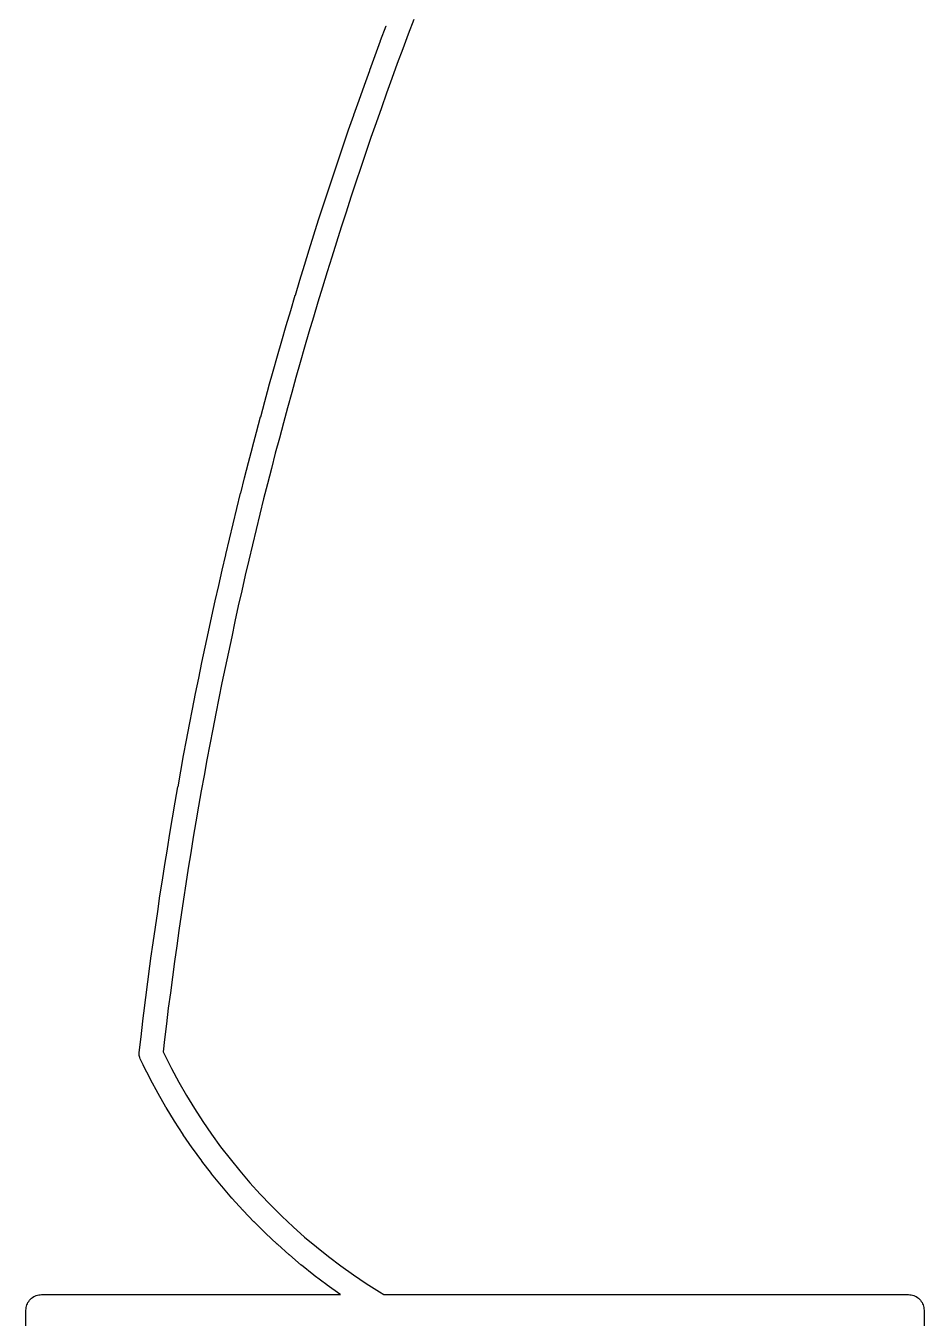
# Model space of a CAD drawing. Extents: x 83 to 195, y -153 to -41.
# Drawn here: x 151.9 to 157.6, y -95.55 to -87.35 of the extents above; entities that cross this region are included whole.
import ezdxf

# ---------------------------------------------------------------- set-up
doc = ezdxf.new("R2010")
doc.units = 0
doc.header["$MEASUREMENT"] = 0
doc.layers.add('BLACK', color=7, linetype='CONTINUOUS')

msp = doc.modelspace()

# ---------------------------------------------------------------- linework, layer by layer
at = {"layer": 'Black'}
for p, q in [((154.152, -87.4419), (154.187, -87.3482)), ((154.187, -87.348), (154.187, -87.3479)), ((154.187, -87.3482), (154.187, -87.348)), ((154.362, -87.3073), (154.327, -87.4004)), ((154.117, -87.536), (154.152, -87.4421)), ((154.152, -87.442), (154.152, -87.4419)), ((154.152, -87.4421), (154.152, -87.442)), ((154.327, -87.4004), (154.293, -87.4942)), ((154.293, -87.4942), (154.258, -87.5878)), ((154.083, -87.6302), (154.117, -87.5363)), ((154.117, -87.5361), (154.117, -87.536)), ((154.117, -87.5363), (154.117, -87.5361)), ((154.258, -87.5878), (154.224, -87.6812)), ((154.049, -87.7246), (154.083, -87.6305)), ((154.083, -87.6304), (154.083, -87.6302)), ((154.083, -87.6305), (154.083, -87.6304)), ((154.224, -87.6812), (154.19, -87.7751)), ((154.016, -87.8191), (154.049, -87.7249)), ((154.049, -87.7247), (154.049, -87.7246)), ((154.049, -87.7249), (154.049, -87.7247)), ((153.982, -87.9137), (154.016, -87.8193)), ((154.016, -87.8192), (154.016, -87.8191)), ((154.016, -87.8193), (154.016, -87.8192)), ((154.19, -87.7751), (154.157, -87.8691)), ((153.949, -88.0084), (153.982, -87.9139)), ((153.982, -87.9138), (153.982, -87.9137)), ((153.982, -87.9139), (153.982, -87.9138)), ((154.157, -87.8691), (154.124, -87.9633)), ((153.917, -88.1033), (153.949, -88.0087)), ((153.949, -88.0085), (153.949, -88.0084)), ((153.949, -88.0087), (153.949, -88.0085)), ((154.124, -87.9633), (154.091, -88.0575)), ((154.091, -88.0575), (154.059, -88.1518)), ((153.885, -88.1982), (153.917, -88.1035)), ((153.917, -88.1034), (153.917, -88.1033)), ((153.917, -88.1035), (153.917, -88.1034)), ((154.059, -88.1518), (154.027, -88.2463)), ((153.853, -88.2933), (153.885, -88.1985)), ((153.885, -88.1984), (153.885, -88.1982)), ((153.885, -88.1985), (153.885, -88.1984)), ((154.027, -88.2463), (153.995, -88.3409)), ((153.821, -88.3885), (153.853, -88.2936)), ((153.853, -88.2934), (153.853, -88.2933)), ((153.853, -88.2936), (153.853, -88.2934)), ((153.995, -88.3409), (153.964, -88.4354)), ((153.79, -88.4838), (153.821, -88.3887)), ((153.821, -88.3886), (153.821, -88.3885)), ((153.821, -88.3887), (153.821, -88.3886)), ((153.759, -88.5792), (153.79, -88.4841)), ((153.79, -88.4839), (153.79, -88.4838)), ((153.79, -88.4841), (153.79, -88.4839)), ((153.964, -88.4354), (153.933, -88.5303)), ((153.729, -88.6748), (153.759, -88.5795)), ((153.759, -88.5794), (153.759, -88.5792)), ((153.759, -88.5795), (153.759, -88.5794)), ((153.933, -88.5303), (153.902, -88.6253)), ((153.902, -88.6253), (153.872, -88.7201)), ((153.699, -88.7704), (153.729, -88.675)), ((153.729, -88.6749), (153.729, -88.6748)), ((153.729, -88.675), (153.729, -88.6749)), ((153.872, -88.7201), (153.842, -88.8153)), ((153.872, -88.7201), (153.872, -88.7201)), ((153.669, -88.8661), (153.699, -88.7707)), ((153.699, -88.7705), (153.699, -88.7704)), ((153.699, -88.7707), (153.699, -88.7705)), ((153.842, -88.8153), (153.812, -88.9104)), ((153.64, -88.962), (153.669, -88.8664)), ((153.669, -88.8663), (153.669, -88.8661)), ((153.669, -88.8664), (153.669, -88.8663)), ((153.812, -88.9104), (153.783, -89.006)), ((153.611, -89.058), (153.64, -88.9623)), ((153.64, -88.9621), (153.64, -88.962)), ((153.64, -88.9623), (153.64, -88.9621)), ((153.582, -89.154), (153.61, -89.0582)), ((153.61, -89.0582), (153.611, -89.0581)), ((153.611, -89.0581), (153.611, -89.058)), ((153.783, -89.006), (153.754, -89.1012)), ((153.553, -89.2502), (153.582, -89.1543)), ((153.582, -89.1542), (153.582, -89.154)), ((153.582, -89.1543), (153.582, -89.1542)), ((153.754, -89.1012), (153.726, -89.1967)), ((153.726, -89.1967), (153.697, -89.2927)), ((153.525, -89.3465), (153.553, -89.2505)), ((153.553, -89.2504), (153.553, -89.2502)), ((153.553, -89.2505), (153.553, -89.2504)), ((153.697, -89.2927), (153.669, -89.3883)), ((153.498, -89.4429), (153.525, -89.3468)), ((153.525, -89.3466), (153.525, -89.3465)), ((153.525, -89.3468), (153.525, -89.3466)), ((153.669, -89.3883), (153.642, -89.484)), ((153.47, -89.5393), (153.498, -89.4431)), ((153.498, -89.443), (153.498, -89.4429)), ((153.498, -89.4431), (153.498, -89.443)), ((153.642, -89.484), (153.615, -89.58)), ((153.443, -89.6359), (153.47, -89.5396)), ((153.47, -89.5395), (153.47, -89.5393)), ((153.47, -89.5396), (153.47, -89.5395)), ((153.417, -89.7326), (153.443, -89.6362)), ((153.443, -89.6361), (153.443, -89.6359)), ((153.443, -89.6362), (153.443, -89.6361)), ((153.615, -89.58), (153.588, -89.676)), ((153.391, -89.8294), (153.417, -89.7329)), ((153.417, -89.7327), (153.417, -89.7326)), ((153.417, -89.7329), (153.417, -89.7327)), ((153.588, -89.676), (153.562, -89.7722)), ((153.562, -89.7722), (153.535, -89.8686)), ((153.365, -89.9262), (153.39, -89.8296)), ((153.39, -89.8296), (153.391, -89.8295)), ((153.391, -89.8295), (153.391, -89.8294)), ((153.535, -89.8686), (153.51, -89.9647)), ((153.339, -90.0232), (153.365, -89.9265)), ((153.365, -89.9264), (153.365, -89.9262)), ((153.365, -89.9265), (153.365, -89.9264)), ((153.51, -89.9647), (153.484, -90.0613)), ((153.314, -90.1202), (153.339, -90.0235)), ((153.339, -90.0233), (153.339, -90.0232)), ((153.339, -90.0235), (153.339, -90.0233)), ((153.484, -90.0613), (153.459, -90.1577)), ((153.289, -90.2174), (153.314, -90.1205)), ((153.314, -90.1204), (153.314, -90.1202)), ((153.314, -90.1205), (153.314, -90.1204)), ((153.265, -90.3146), (153.289, -90.2177)), ((153.289, -90.2175), (153.289, -90.2174)), ((153.289, -90.2177), (153.289, -90.2175)), ((153.459, -90.1577), (153.434, -90.2545)), ((153.434, -90.2545), (153.41, -90.3511)), ((153.24, -90.4119), (153.264, -90.3149)), ((153.264, -90.3148), (153.265, -90.3146)), ((153.264, -90.3149), (153.264, -90.3148)), ((153.41, -90.3511), (153.386, -90.4478)), ((153.217, -90.5094), (153.24, -90.4122)), ((153.24, -90.4121), (153.24, -90.4119)), ((153.24, -90.4122), (153.24, -90.4121)), ((153.386, -90.4478), (153.362, -90.5449)), ((153.386, -90.4478), (153.386, -90.4478)), ((153.193, -90.6068), (153.216, -90.5096)), ((153.216, -90.5096), (153.217, -90.5095)), ((153.217, -90.5095), (153.217, -90.5094)), ((153.362, -90.5449), (153.339, -90.6416)), ((153.17, -90.7044), (153.193, -90.6071)), ((153.193, -90.607), (153.193, -90.6068)), ((153.193, -90.6071), (153.193, -90.607)), ((153.339, -90.6416), (153.316, -90.7389)), ((153.147, -90.8021), (153.17, -90.7047)), ((153.17, -90.7046), (153.17, -90.7044)), ((153.17, -90.7047), (153.17, -90.7046)), ((153.125, -90.8998), (153.147, -90.8024)), ((153.147, -90.8022), (153.147, -90.8021)), ((153.147, -90.8024), (153.147, -90.8022)), ((153.316, -90.7389), (153.293, -90.8358)), ((153.293, -90.8358), (153.271, -90.9332)), ((153.103, -90.9977), (153.125, -90.9001)), ((153.125, -90.9), (153.125, -90.8998)), ((153.125, -90.9001), (153.125, -90.9)), ((153.271, -90.9332), (153.249, -91.0303)), ((153.081, -91.0956), (153.103, -90.9979)), ((153.103, -90.9978), (153.103, -90.9977)), ((153.103, -90.9979), (153.103, -90.9978)), ((153.249, -91.0303), (153.228, -91.128)), ((153.06, -91.1935), (153.081, -91.0958)), ((153.081, -91.0957), (153.081, -91.0956)), ((153.081, -91.0958), (153.081, -91.0957)), ((153.228, -91.128), (153.207, -91.2252)), ((153.039, -91.2916), (153.06, -91.1938)), ((153.06, -91.1937), (153.06, -91.1935)), ((153.06, -91.1938), (153.06, -91.1937)), ((153.018, -91.3897), (153.039, -91.2919)), ((153.039, -91.2917), (153.039, -91.2916)), ((153.039, -91.2919), (153.039, -91.2917)), ((153.207, -91.2252), (153.186, -91.3229)), ((153.186, -91.3229), (153.165, -91.4203)), ((152.998, -91.4879), (153.018, -91.39)), ((153.018, -91.3899), (153.018, -91.3897)), ((153.018, -91.39), (153.018, -91.3899)), ((153.165, -91.4203), (153.145, -91.5182)), ((152.978, -91.5862), (152.998, -91.4882)), ((152.998, -91.4881), (152.998, -91.4879)), ((152.998, -91.4882), (152.998, -91.4881)), ((153.145, -91.5182), (153.125, -91.6157)), ((152.959, -91.6846), (152.978, -91.5865)), ((152.978, -91.5864), (152.978, -91.5862)), ((152.978, -91.5865), (152.978, -91.5864)), ((153.125, -91.6157), (153.106, -91.7135)), ((152.94, -91.783), (152.959, -91.6849)), ((152.959, -91.6847), (152.959, -91.6846)), ((152.959, -91.6849), (152.959, -91.6847)), ((152.921, -91.8815), (152.94, -91.7833)), ((152.94, -91.7832), (152.94, -91.783)), ((152.94, -91.7833), (152.94, -91.7832)), ((153.106, -91.7135), (153.087, -91.8117)), ((153.087, -91.8117), (153.068, -91.9094)), ((152.902, -91.9801), (152.921, -91.8818)), ((152.921, -91.8816), (152.921, -91.8815)), ((152.921, -91.8818), (152.921, -91.8816)), ((153.068, -91.9094), (153.05, -92.0074)), ((152.884, -92.0787), (152.902, -91.9803)), ((152.902, -91.9802), (152.902, -91.9801)), ((152.902, -91.9803), (152.902, -91.9802)), ((153.05, -92.0074), (153.032, -92.1058)), ((152.867, -92.1774), (152.884, -92.079)), ((152.884, -92.0788), (152.884, -92.0787)), ((152.884, -92.079), (152.884, -92.0788)), ((153.032, -92.1058), (153.014, -92.2036)), ((152.849, -92.2761), (152.866, -92.1777)), ((152.866, -92.1777), (152.867, -92.1775)), ((152.867, -92.1775), (152.867, -92.1774)), ((152.832, -92.375), (152.849, -92.2764)), ((152.849, -92.2763), (152.849, -92.2761)), ((152.849, -92.2764), (152.849, -92.2763)), ((153.014, -92.2036), (152.997, -92.3019)), ((152.997, -92.3019), (152.98, -92.4001)), ((152.815, -92.4738), (152.832, -92.3752)), ((152.832, -92.3751), (152.832, -92.375)), ((152.832, -92.3752), (152.832, -92.3751)), ((152.98, -92.4001), (152.963, -92.4985)), ((152.799, -92.5728), (152.815, -92.4741)), ((152.815, -92.474), (152.815, -92.4738)), ((152.815, -92.4741), (152.815, -92.474)), ((152.963, -92.4985), (152.947, -92.5972)), ((152.783, -92.6718), (152.799, -92.5731)), ((152.799, -92.5729), (152.799, -92.5728)), ((152.799, -92.5731), (152.799, -92.5729)), ((152.947, -92.5972), (152.931, -92.6953)), ((152.768, -92.7708), (152.783, -92.6721)), ((152.783, -92.6719), (152.783, -92.6718)), ((152.783, -92.6721), (152.783, -92.6719)), ((152.752, -92.87), (152.768, -92.7711)), ((152.768, -92.771), (152.768, -92.7708)), ((152.768, -92.7711), (152.768, -92.771)), ((152.931, -92.6953), (152.916, -92.7939)), ((152.916, -92.7939), (152.901, -92.8924)), ((152.738, -92.9691), (152.752, -92.8702)), ((152.752, -92.8701), (152.752, -92.87)), ((152.752, -92.8702), (152.752, -92.8701)), ((152.901, -92.8924), (152.886, -92.9911)), ((152.723, -93.0683), (152.738, -92.9694)), ((152.738, -92.9693), (152.738, -92.9691)), ((152.738, -92.9694), (152.738, -92.9693)), ((152.886, -92.9911), (152.872, -93.0899)), ((152.709, -93.1676), (152.723, -93.0686)), ((152.723, -93.0685), (152.723, -93.0683)), ((152.723, -93.0686), (152.723, -93.0685)), ((152.872, -93.0899), (152.858, -93.1885)), ((152.695, -93.2669), (152.709, -93.1679)), ((152.709, -93.1678), (152.709, -93.1676)), ((152.709, -93.1679), (152.709, -93.1678)), ((152.682, -93.3663), (152.695, -93.2672)), ((152.695, -93.2671), (152.695, -93.2669)), ((152.695, -93.2672), (152.695, -93.2671)), ((152.858, -93.1885), (152.844, -93.2873)), ((152.844, -93.2873), (152.831, -93.3862)), ((152.669, -93.4657), (152.682, -93.3666)), ((152.682, -93.3664), (152.682, -93.3663)), ((152.682, -93.3666), (152.682, -93.3664)), ((152.831, -93.3862), (152.818, -93.4851)), ((152.656, -93.5652), (152.669, -93.466)), ((152.669, -93.4659), (152.669, -93.4657)), ((152.669, -93.466), (152.669, -93.4659)), ((152.818, -93.4851), (152.805, -93.584)), ((152.644, -93.6647), (152.656, -93.5655)), ((152.656, -93.5653), (152.656, -93.5652)), ((152.656, -93.5655), (152.656, -93.5653)), ((152.805, -93.584), (152.793, -93.683)), ((152.632, -93.7643), (152.644, -93.665)), ((152.644, -93.6648), (152.644, -93.6647)), ((152.644, -93.665), (152.644, -93.6648)), ((152.793, -93.683), (152.781, -93.782)), ((152.62, -93.8639), (152.632, -93.7645)), ((152.632, -93.7644), (152.632, -93.7643)), ((152.632, -93.7645), (152.632, -93.7644)), ((152.781, -93.782), (152.772, -93.8596)), ((152.621, -93.8719), (152.62, -93.8639)), ((152.62, -93.8799), (152.621, -93.8719)), ((152.621, -93.8827), (152.62, -93.8799)), ((152.621, -93.8856), (152.621, -93.8827)), ((152.622, -93.8877), (152.621, -93.8856)), ((152.622, -93.8899), (152.622, -93.8877)), ((152.625, -93.8973), (152.622, -93.8899)), ((152.627, -93.905), (152.625, -93.8973)), ((152.646, -93.9436), (152.627, -93.905)), ((152.772, -93.8596), (152.781, -93.8779)), ((152.781, -93.8779), (152.825, -93.9657)), ((152.646, -93.9442), (152.646, -93.9436)), ((152.646, -93.9449), (152.646, -93.9442)), ((152.691, -94.0341), (152.646, -93.9449)), ((152.825, -93.9657), (152.871, -94.052)), ((152.692, -94.035), (152.691, -94.0341)), ((152.692, -94.0359), (152.692, -94.035)), ((152.74, -94.124), (152.692, -94.0359)), ((152.871, -94.052), (152.92, -94.137)), ((152.74, -94.1248), (152.74, -94.124)), ((152.741, -94.1257), (152.74, -94.1248)), ((152.79, -94.2125), (152.741, -94.1257)), ((152.92, -94.137), (152.971, -94.2206)), ((152.791, -94.2133), (152.79, -94.2125)), ((152.791, -94.2142), (152.791, -94.2133)), ((152.844, -94.2996), (152.791, -94.2142)), ((152.971, -94.2206), (153.024, -94.3029)), ((152.844, -94.3003), (152.844, -94.2996)), ((152.845, -94.3013), (152.844, -94.3003)), ((152.899, -94.3852), (152.845, -94.3013)), ((153.024, -94.3029), (153.08, -94.3836)), ((152.9, -94.386), (152.899, -94.3852)), ((152.9, -94.3869), (152.9, -94.386)), ((152.957, -94.4693), (152.9, -94.3869)), ((153.08, -94.3836), (153.137, -94.4629)), ((152.957, -94.4701), (152.957, -94.4693)), ((152.958, -94.471), (152.957, -94.4701)), ((153.017, -94.5519), (152.958, -94.471)), ((153.137, -94.4629), (153.197, -94.5406)), ((153.017, -94.5526), (153.017, -94.5519)), ((153.018, -94.5535), (153.017, -94.5526)), ((153.079, -94.6328), (153.018, -94.5535)), ((153.197, -94.5406), (153.259, -94.6167)), ((153.079, -94.6335), (153.079, -94.6328)), ((153.08, -94.6344), (153.079, -94.6335)), ((153.143, -94.712), (153.08, -94.6344)), ((153.259, -94.6167), (153.323, -94.691)), ((153.144, -94.7127), (153.143, -94.712)), ((153.144, -94.7135), (153.144, -94.7127)), ((153.209, -94.7895), (153.144, -94.7135)), ((153.323, -94.691), (153.388, -94.7637)), ((153.21, -94.7901), (153.209, -94.7895)), ((153.211, -94.791), (153.21, -94.7901)), ((153.278, -94.8651), (153.211, -94.791)), ((153.388, -94.7637), (153.456, -94.8345)), ((153.279, -94.8657), (153.278, -94.8651)), ((153.279, -94.8666), (153.279, -94.8657)), ((153.348, -94.9389), (153.279, -94.8666)), ((153.456, -94.8345), (153.526, -94.9035)), ((153.526, -94.9035), (153.597, -94.9706)), ((153.349, -94.9395), (153.348, -94.9389)), ((153.35, -94.9403), (153.349, -94.9395)), ((153.421, -95.0107), (153.35, -94.9403)), ((153.597, -94.9706), (153.67, -95.0358)), ((153.422, -95.0113), (153.421, -95.0107)), ((153.422, -95.0121), (153.422, -95.0113)), ((153.495, -95.0806), (153.422, -95.0121)), ((153.67, -95.0358), (153.745, -95.0989)), ((153.496, -95.0811), (153.495, -95.0806)), ((153.497, -95.0819), (153.496, -95.0811)), ((153.571, -95.1484), (153.497, -95.0819)), ((153.572, -95.149), (153.571, -95.1484)), ((153.573, -95.1498), (153.572, -95.149)), ((153.649, -95.2142), (153.573, -95.1498)), ((153.745, -95.0989), (153.822, -95.16)), ((153.65, -95.2147), (153.649, -95.2142)), ((153.651, -95.2155), (153.65, -95.2147)), ((153.729, -95.2779), (153.651, -95.2155)), ((153.822, -95.16), (153.9, -95.2191)), ((153.9, -95.2191), (153.98, -95.276)), ((153.73, -95.2784), (153.729, -95.2779)), ((153.73, -95.2791), (153.73, -95.2784)), ((153.81, -95.3394), (153.73, -95.2791)), ((153.98, -95.276), (154.061, -95.3308)), ((153.811, -95.3399), (153.81, -95.3394)), ((153.812, -95.3406), (153.811, -95.3399)), ((153.893, -95.3987), (153.812, -95.3406)), ((153.894, -95.3991), (153.893, -95.3987)), ((153.895, -95.3998), (153.894, -95.3991)), ((153.897, -95.4009), (153.895, -95.3998)), ((154.061, -95.3308), (154.144, -95.3833)), ((154.144, -95.3833), (154.173, -95.4009)), ((151.903, -95.4836), (151.906, -95.4753)), ((151.906, -95.4753), (151.907, -95.4667)), ((151.907, -95.4667), (151.911, -95.4591)), ((151.911, -95.4591), (151.914, -95.4509)), ((151.914, -95.4509), (151.92, -95.4442)), ((151.92, -95.4442), (151.924, -95.4366)), ((151.924, -95.4366), (151.931, -95.431)), ((151.931, -95.431), (151.937, -95.4243)), ((151.937, -95.4243), (151.944, -95.4199)), ((151.944, -95.4199), (151.951, -95.4143)), ((151.951, -95.4143), (151.959, -95.4113)), ((151.959, -95.4113), (151.967, -95.407)), ((151.967, -95.407), (151.975, -95.4054)), ((151.975, -95.4054), (151.984, -95.4024)), ((151.984, -95.4024), (151.992, -95.4024)), ((151.992, -95.4024), (152.001, -95.4009)), ((152.001, -95.4009), (153.897, -95.4009)), ((154.173, -95.4009), (157.501, -95.4009)), ((157.501, -95.4009), (157.51, -95.4024)), ((157.51, -95.4024), (157.518, -95.4024)), ((157.518, -95.4024), (157.527, -95.4054)), ((157.527, -95.4054), (157.535, -95.407)), ((157.535, -95.407), (157.543, -95.4113)), ((157.543, -95.4113), (157.551, -95.4143)), ((157.551, -95.4143), (157.558, -95.4199)), ((157.558, -95.4199), (157.565, -95.4243)), ((157.565, -95.4243), (157.571, -95.431)), ((157.571, -95.431), (157.578, -95.4366)), ((157.578, -95.4366), (157.582, -95.4442)), ((157.582, -95.4442), (157.588, -95.4509)), ((157.588, -95.4509), (157.591, -95.4591)), ((157.591, -95.4591), (157.595, -95.4667)), ((157.595, -95.4667), (157.596, -95.4753)), ((157.596, -95.4753), (157.599, -95.4836)), ((151.901, -95.5009), (151.903, -95.4923)), ((151.901, -96.0009), (151.901, -95.5009)), ((151.903, -95.4923), (151.903, -95.4836)), ((157.599, -95.4836), (157.599, -95.4923)), ((157.599, -95.4923), (157.601, -95.5009)), ((157.601, -95.5009), (157.601, -96.2567))]:
    msp.add_line(p, q, dxfattribs=at)

doc.saveas('drawing.dxf')
